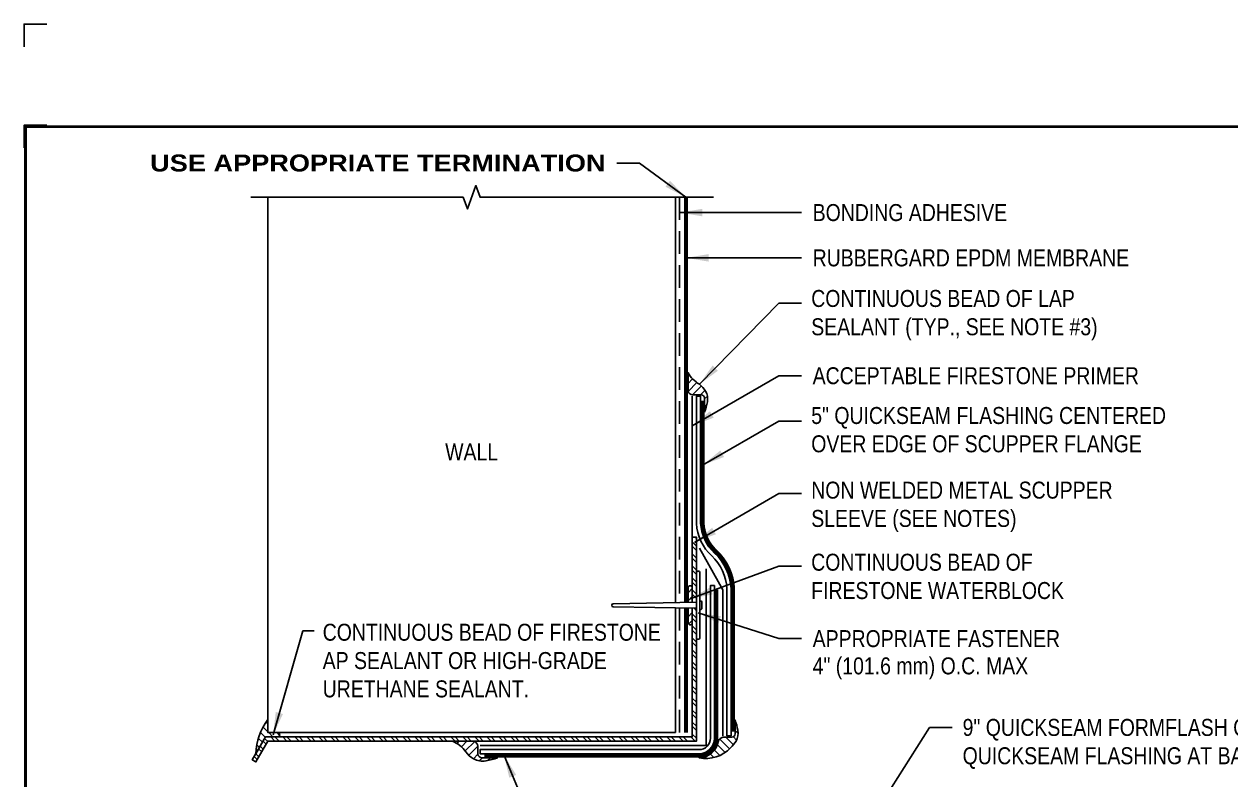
# Model space of a CAD drawing. Header units: inches. Extents: x 233.4 to 253.5, y 56 to 72.7.
# Drawn here: x 233.45 to 246.78, y 64.38 to 72.72 of the extents above; entities that cross this region are included whole.
import ezdxf
from ezdxf.enums import TextEntityAlignment as Align

# ---------------------------------------------------------------- set-up
doc = ezdxf.new("R2010")
doc.units = ezdxf.units.IN
doc.header["$MEASUREMENT"] = 0
doc.linetypes.add('HIDDEN', pattern=[0.375, 0.25, -0.125])
doc.layers.get('0').update_dxf_attribs({"linetype": 'CONTINUOUS'})
doc.layers.get('DEFPOINTS').update_dxf_attribs({"linetype": 'CONTINUOUS'})
for name, color, linetype in [('FSBP-ACCESSORY-OTHER', 7, 'CONTINUOUS'), ('FSBP-ADHESIVE', 1, 'HIDDEN'), ('FSBP-ANNO-NOTE', 7, 'CONTINUOUS'), ('FSBP-MEMBRANE', 7, 'CONTINUOUS'), ('FSBP-SEALANTS', 1, 'CONTINUOUS'), ('FSBP-TTLB-BORDER', 7, 'CONTINUOUS'), ('FSBP-TTLB-TEXT', 7, 'CONTINUOUS'), ('FSBP-WALL-CURB', 9, 'CONTINUOUS')]:
    doc.layers.add(name, color=color, linetype=linetype)
doc.styles.add('FSBP_ARIAL', font='arial.ttf')
doc.styles.add('FSBP_ARIAL_BOLD', font='')
doc.styles.add('FSBP_ARIAL_NAR', font='ARIALN.TTF')
doc.styles.get('FSBP_ARIAL_BOLD').set_extended_font_data('Arial Black')
doc.linetypes.add('ZIGZAG', pattern='A,0.0001,-0.2,[131,ltypeshp.shx,S=0.2,R=0,X=-0.2,Y=0],-0.4,[131,ltypeshp.shx,S=0.2,R=180,X=0.2,Y=0],-0.2', length=0.8001)
doc.dimstyles.new('FSBP-LEADER', dxfattribs={"dimtxt": 0.1875, "dimasz": 0.25, "dimexe": 0.0625, "dimexo": 0.125, "dimgap": 0.125, "dimtad": 0, "dimtih": 1, "dimtoh": 1, "dimdec": 4, "dimzin": 0, "dimdsep": 46, "dimlunit": 4, "dimtxsty": 'FSBP_ARIAL_NAR', "dimcen": 0.09375, "dimclrd": 256, "dimclre": 256, "dimclrt": 256, "dimadec": 0, "dimazin": 0, "dimtfac": 1, "dimtdec": 4, "dimtofl": 0, "dimtmove": 0, "dimatfit": 3, "dimfxl": 0, "dimtolj": 1, "dimtzin": 0, "dimlwd": -1, "dimlwe": -1, "dimarcsym": 0})

# ---------------------------------------------------------------- blocks, each defined once
blk = doc.blocks.new('TTLB-EPDM_1')
at = {"layer": 'DEFPOINTS', "linetype": 'Continuous', "ltscale": 1.75}
blk.add_lwpolyline([(-0.015625, 13.88083333333333), (-0.015625, 14.13083333333333), (0.234375, 14.13083333333333)], dxfattribs=at)
at = {"layer": 'DEFPOINTS', "color": 1}
blk.add_lwpolyline([(0.234375, 13.015625), (-0.015625, 13.015625), (-0.015625, 12.765625)], dxfattribs=at)
at = {"layer": 'FSBP-TTLB-BORDER', "const_width": 0.03125}
blk.add_lwpolyline([(20, 0), (20, 13), (0, 13), (0, 0)], dxfattribs=at)
at = {"layer": 'FSBP-TTLB-TEXT'}
for tag, height, style, p in [('MAXIMUM_WARRANTY', 0.1875, 'FSBP_ARIAL_BOLD', (18.03987100774941, 0.2240244307510579)), ('ACCPT_SYSTEMS', 0.21875, 'FSBP_ARIAL', (12.49438170418193, -1.125))]:
    blk.add_attdef(tag, text='', height=height, dxfattribs=dict(at, style=style)).set_placement(p, align=Align.MIDDLE_LEFT)
for tag, height, style, p in [('DETAIL_DESCP_LINE_1', 0.21875, 'FSBP_ARIAL_BOLD', (10.33118450231211, -0.3736318192489421)), ('ISSUE_REV_DATE', 0.21875, 'FSBP_ARIAL', (16.84069633627263, -0.7282559425942452)), ('DETAIL_NUMBER', 0.4375, 'FSBP_ARIAL', (18.91941590748775, -0.8931630692489421))]:
    blk.add_attdef(tag, text='', height=height, dxfattribs=dict(at, style=style)).set_placement(p, align=Align.MIDDLE_CENTER)
blk = doc.blocks.new('FSBP_MASONRY_CAP_NAIL')
at = {"layer": 'FSBP-ACCESSORY-OTHER'}
for points in [[(0, -0.484375), (0, 0.484375, -0.414213562373095), (0.015625, 0.5), (0.03125000000005684, 0.5, -0.4142135623730784), (0.04687500000005684, 0.484375), (0.04687500000005684, -0.484375, -0.414213562373095), (0.03125000000005684, -0.5), (0.015625, -0.5, -0.414213562373095)], [(0.04687500000005684, -0.0625), (0.04687500000005684, 0.0625), (0.0625, 0.0625, -0.4142135623727753), (0.078125, 0.04687500000001421), (0.07812500000017053, -0.04687499999997158, -0.4142135623735997), (0.06250000000017053, -0.0625)]]:
    blk.add_lwpolyline(points, format="xyb", close=True, dxfattribs=at)
blk.add_lwpolyline([(0, 0.04500000000000171), (-1.22750000000002, 0.02250000000000085, 0.9999999999974739), (-1.227500000000077, -0.02250000000000085), (0, -0.04500000000000171)], format="xyb", dxfattribs=at)

msp = doc.modelspace()

# ---------------------------------------------------------------- hatches: boundary and pattern name
at = {"layer": 'FSBP-ACCESSORY-OTHER'}
h = msp.add_hatch(dxfattribs=at)
h.set_pattern_fill('STEEL', color=256, scale=0.75, angle=90, style=0)
h.set_pattern_definition([(135, (-1.70530256582424e-13, -35.02333333333328), (-0.06629126073623884, -0.06629126073623882), []), (135, (-0.04687500000017053, -35.02333333333328), (-0.06629126073623884, -0.06629126073623882), [])])
h.paths.add_polyline_path([(240.8737234274428, 67.05885819186936), (240.8268484274429, 67.05885819186939), (240.8268484274428, 66.3417489759834), (240.8737234274428, 66.34260819186936)])
h.paths.add_polyline_path([(240.8737234274428, 66.27510819186939), (240.8268484274428, 66.27596740775535), (240.8268484274428, 64.85573319186938), (236.1125614456861, 64.85573319186938), (235.9666846322685, 64.6030671393833), (236.0072795730707, 64.5796296393834), (236.1396247395544, 64.80885819186938), (240.8737234274428, 64.80885819186938)])
at = {"layer": 'FSBP-SEALANTS'}
h = msp.add_hatch(dxfattribs=at)
h.set_pattern_fill('ANSI31', color=256, scale=0.5, angle=-90.00000000000001, style=0)
h.set_pattern_definition([(44.99999999999999, (178.392954047685, -153.4348898948401), (0.04419417382415921, -0.04419417382415922), [])])
h.paths.add_polyline_path([(240.9053314928976, 68.74781855952533, -0.1359952059528879), (240.7802497395544, 68.87764995482478), (240.7802497395544, 68.6691389486376, 0.2651581416529474), (240.8281328211276, 68.63100234764255), (240.9249256385596, 68.63100234764255, -0.4142135623728571), (240.9630622395545, 68.59286574664762), (240.9630622395545, 68.43987976525491, 0.03865201360585187), (240.9931514843266, 68.55461477602623, 0.1746679383885607), (240.9732185761969, 68.67312345164456, 0.1130789526883939)])
h = msp.add_hatch(dxfattribs=at)
h.set_pattern_fill('ANSI31', color=256, scale=0.5, style=0)
h.set_pattern_definition([(45, (-70.5310118734911, -19.12061252519423), (-0.04419417382415922, 0.04419417382415922), [])])
h.paths.add_polyline_path([(240.8268484274431, 66.50256630527049, 0.9383693217708102), (240.7793122395545, 66.50256630527049), (240.7793122395544, 66.34087764056387), (240.8268484274431, 66.34174897598344)])
h.paths.add_polyline_path([(240.8268484274429, 66.27596740775532), (240.7793122395545, 66.27683874317488), (240.7793122395545, 66.11515007846829, 0.9383693217573714), (240.8268484274429, 66.11515007846761)])
h = msp.add_hatch(dxfattribs=at)
h.set_pattern_fill('ANSI31', color=256, scale=0.5, angle=90, style=0)
h.set_pattern_definition([(135, (0, 0), (-0.04419417382415922, -0.04419417382415922), [])])
h.paths.add_polyline_path([(236.1396247395544, 65.04595523375386, 0.1568134340184297), (236.0054318118724, 64.67017922310754), (236.1125614456861, 64.85573319186938), (236.247532540447, 64.85573319186938, 1), (236.247532540447, 64.90260819186938), (236.1396247395544, 64.90260819186938)])
h = msp.add_hatch(dxfattribs=at)
h.set_pattern_fill('ANSI31', color=256, scale=0.5000000000000002, angle=90, style=0)
h.set_pattern_definition([(135, (-44.83694730771987, 71.4013300385153), (-0.04419417382415924, -0.04419417382415923), [])])
h.paths.add_polyline_path([(241.2496519901942, 64.7351954962443, 0.05755520912113871), (241.3099735140855, 64.80989060412605, 0.1746679383883648), (241.3299064222152, 64.92839927974421, 0.0386520136058113), (241.299817177443, 65.04313429051541), (241.299817177443, 64.89014830912264, -0.4142135623730753), (241.2616805764481, 64.85201170812773), (241.1639502590161, 64.85201170812773, 0.2457679721529801), (241.1144371540539, 64.81368371304711, -0.3785679457944487), (240.9010671774429, 64.62510819186939, 0.2577870791341582)])
h = msp.add_hatch(dxfattribs=at)
h.set_pattern_fill('ANSI31', color=256, scale=0.5, style=0)
h.set_pattern_definition([(45, (-70.00915507885422, -19.12061252519423), (-0.04419417382415922, 0.04419417382415922), [])])
edge = h.paths.add_edge_path()
edge.add_arc((238.3900168225778, 65.45719021170451), 0.8806742413433796, 280.26790623313286, 289.1218877672016, ccw=False)
edge.add_arc((238.510783763894, 64.79053019040084), 0.2031639180866235, 240.6367698867317, 280.26790623312775, ccw=False)
edge.add_arc((238.5381864511156, 64.83923518321636), 0.2590484740222868, 214.8306035459093, 240.63676988673438, ccw=False)
edge.add_arc((238.0571142461357, 64.5045000699515), 0.3270215409559831, 34.83060354591548, 68.54380061253369)
edge.add_line((238.1767354059355, 64.80885819186939), (238.415730477355, 64.80885819186939))
edge.add_arc((238.3894787078707, 64.74310082081718), 0.07080386464562315, 8.834271195393512, 68.23704331326758, ccw=False)
edge.add_line((238.4594426048112, 64.75397465977385), (238.4594426048112, 64.66882031932556))
edge.add_arc((238.5031547322673, 64.66882031932556), 0.04371212745616239, 180, 270)
edge.add_line((238.5031547322673, 64.62510819186939), (238.6785070852087, 64.62510819186939))

# ---------------------------------------------------------------- linework, layer by layer
at = {"layer": 'FSBP-ACCESSORY-OTHER'}
msp.add_lwpolyline([(240.8268484274428, 66.2759674077553), (240.8268484274428, 64.85573319186938), (236.1125614456861, 64.85573319186938), (235.9666846322685, 64.60306713938334), (236.0072795730707, 64.57962963938343), (236.1396247395544, 64.80885819186938), (240.8737234274428, 64.80885819186938), (240.8737234274428, 67.05885819186938), (240.8268484274428, 67.05885819186938), (240.8268484274428, 66.34174897598342)], dxfattribs=at)
at = {"layer": 'FSBP-ADHESIVE', "linetype": 'HIDDEN'}
for p, q in [((240.6864997395544, 70.81277858030666), (240.6864997395544, 66.33917639310971)), ((240.6864997395544, 66.27853999062904), (240.6864997395544, 64.90260819186938))]:
    msp.add_line(p, q, dxfattribs=at)
at = {"layer": 'FSBP-ADHESIVE', "linetype": 'ZIGZAG', "ltscale": 0.15}
for points in [[(240.8261872395545, 67.05885819186939), (240.8261872395545, 68.61520971750637)], [(238.4833747395545, 64.76198319186939), (240.9791921774431, 64.76198319186938), (240.9791921774431, 66.71230734592841)]]:
    msp.add_lwpolyline(points, dxfattribs=at)
at = {"layer": 'FSBP-ADHESIVE', "linetype": 'ZIGZAG', "ltscale": 0.15, "flags": 128}
msp.add_lwpolyline([(241.162942177443, 64.8678043382639), (241.162942177443, 66.4794124610729), (240.9078005651498, 66.93924217356447)], dxfattribs=at)
at = {"layer": 'FSBP-MEMBRANE', "const_width": 0.045}
for points in [[(240.7568122395545, 70.81277858030664), (240.7568122395545, 66.34046521693863)], [(240.7568122395545, 66.27725116680013), (240.7568122395545, 64.90260819186939)]]:
    msp.add_lwpolyline(points, dxfattribs=at)
at = {"layer": 'FSBP-MEMBRANE'}
for points in [[(240.9180622395544, 67.21338351427327), (240.9180622395544, 68.61520971750637), (240.8730622395545, 68.61520971750637), (240.8730622395545, 67.21210248639868, 0.19362278366954), (241.0414397084987, 66.85276951415082, -0.1936227836694923), (241.209817177443, 66.49343654190297), (241.209817177443, 64.8678043382639), (241.254817177443, 64.8678043382639), (241.254817177443, 66.49466436120981, 0.1941980800852336), (241.0721162190002, 66.8856929359574, -0.1929695493727549)], [(241.071067177443, 66.5262874610729), (241.071067177443, 64.84010819186938, -0.4142135623729252), (240.9010671774429, 64.67010819186937), (238.4833747395545, 64.67010819186939), (238.4833747395545, 64.71510819186939), (240.901067177443, 64.71510819186938, 0.4142135623730951), (241.0260671774431, 64.84010819186938), (241.0260671774431, 66.5262874610729)]]:
    msp.add_lwpolyline(points, format="xyb", close=True, dxfattribs=at)
at = {"layer": 'FSBP-MEMBRANE', "const_width": 0.045}
for points in [[(241.277317177443, 64.9146793382639), (241.277317177443, 66.49526027815527, 0.1944611388889705), (241.087454474251, 66.90215464686068, -0.1926079090008572), (240.9405622395544, 67.21404628097514), (240.9405622395544, 68.56833471750637)], [(238.5302497395545, 64.64760819186937), (240.901067177443, 64.64760819186938, 0.414213562372987), (241.093567177443, 64.84010819186935), (241.093567177443, 66.4794124610729)]]:
    msp.add_lwpolyline(points, format="xyb", dxfattribs=at)
at = {"layer": 'FSBP-SEALANTS'}
for points in [[(240.9630622395545, 68.43987976525493, 0.03865201360576292), (240.9931514843266, 68.55461477602597, 0.1746679383882355), (240.973218576197, 68.67312345164412, 0.1130789526888565), (240.9053314928976, 68.74781855952533, -0.1359952059528929), (240.7802497395544, 68.87764995482479), (240.7802497395544, 68.66913894863754, 0.2651581416527737), (240.8281328211276, 68.63100234764255), (240.9249256385595, 68.63100234764255, -0.4142135623730617), (240.9630622395545, 68.59286574664765)], [(236.247532540447, 64.85573319186938), (236.1125614456861, 64.85573319186938), (236.0054318118724, 64.67017922310754, -0.1568134340184297), (236.1396247395544, 65.04595523375386), (236.1396247395544, 64.90260819186938), (236.247532540447, 64.90260819186938, -0.9999999999999999)], [(241.114437154054, 64.81368371304725, -0.2457679721523909), (241.1639502590161, 64.85201170812773), (241.2616805764481, 64.85201170812773, 0.4142135623730617), (241.299817177443, 64.89014830912264), (241.299817177443, 65.04313429051535, -0.03865201360576245), (241.3299064222152, 64.92839927974431, -0.1746679383882355), (241.3099735140856, 64.80989060412621, -0.05755520912067216), (241.2496519901949, 64.735195496245, -0.2577870791348071), (240.901067177443, 64.62510819186939, 0.3785679457946178)], [(238.6785070852088, 64.62510819186939, -0.03865201360576292), (238.5469979500559, 64.59061993470361, -0.1746679383882355), (238.4111634446692, 64.61346701068845, -0.1130789526888565), (238.3255479993783, 64.69127910616616, 0.1481718749551544), (238.1767354059355, 64.80885819186939), (238.4157304773549, 64.80885819186939, -0.2651581416527737), (238.4594426048112, 64.75397465977385), (238.4594426048112, 64.66882031932556, 0.4142135623730617), (238.5031547322673, 64.62510819186939)]]:
    msp.add_lwpolyline(points, format="xyb", close=True, dxfattribs=at)
for points in [[(240.7793122395545, 66.3408776405639), (240.7793122395545, 66.50256630527049, -0.9383693217708103), (240.8268484274431, 66.50256630527049), (240.8268484274431, 66.34174897598344)], [(240.8268484274431, 66.27596740775532), (240.8268484274431, 66.11515007846829, -0.9383693217706197), (240.7793122395545, 66.11515007846829), (240.7793122395545, 66.27683874317488)]]:
    msp.add_lwpolyline(points, format="xyb", dxfattribs=at)
at = {"layer": 'FSBP-WALL-CURB'}
for p, q in [((240.6396247395544, 70.81277858030666), (240.6396247395544, 66.33831717722377)), ((240.6396247395544, 66.27939920651498), (240.6396247395544, 64.90260819186938)), ((240.6396247395544, 64.90260819186938), (236.1396247395544, 64.90260819186938))]:
    msp.add_line(p, q, dxfattribs=at)
for points in [[(235.9521247395545, 70.81277858030664), (238.2958747395545, 70.81277858030664), (238.3427497395545, 70.68399057626972), (238.4364997395545, 70.94156658434359), (238.4833747395545, 70.81277858030664), (241.0605622395545, 70.81277858030664)], [(236.1396247395545, 64.90260819186939), (236.1396247395545, 70.81277858030664)]]:
    msp.add_lwpolyline(points, dxfattribs=at)

# ---------------------------------------------------------------- block references
msp.add_blockref('TTLB-EPDM_1', (233.4627011304549, 58.59262882976911))
at = {"layer": 'FSBP-ACCESSORY-OTHER', "xscale": 0.75, "yscale": 0.75, "zscale": 0.75}
msp.add_blockref('FSBP_MASONRY_CAP_NAIL', (240.8737234274429, 66.30885819186938), dxfattribs=at)

# ---------------------------------------------------------------- texts
at = {"layer": 'FSBP-ANNO-NOTE', "style": 'FSBP_ARIAL_BOLD'}
msp.add_text('USE APPROPRIATE TERMINATION', height=0.1875, dxfattribs=at).set_placement((239.8686643350611, 71.19066584747794), align=Align.MIDDLE_RIGHT)
at = {"layer": 'FSBP-ANNO-NOTE', "style": 'FSBP_ARIAL_NAR'}
for s, p in [('BONDING ADHESIVE', (242.1562186442828, 70.6435507109443)), ('RUBBERGARD EPDM MEMBRANE', (242.1562186442828, 70.1435507109443)), ('ACCEPTABLE FIRESTONE PRIMER', (242.1562186442828, 68.8427694609443)), ('APPROPRIATE FASTENER', (242.1562186442828, 65.9404257109443)), ('4" (101.6 mm) O.C. MAX', (242.1562186442828, 65.6396444609443))]:
    msp.add_text(s, height=0.1875, dxfattribs=at).set_placement(p, align=Align.MIDDLE_LEFT)
msp.add_text('WALL', height=0.1875, dxfattribs=at).set_placement((238.3896247395544, 68.00182217727546), align=Align.MIDDLE_CENTER)
at = {"layer": 'FSBP-ANNO-NOTE', "char_height": 0.1875, "attachment_point": 1, "style": 'FSBP_ARIAL_NAR'}
for s, width, heights, insert in [('CONTINUOUS BEAD OF LAP SEALANT (TYP., SEE NOTE #3)', 3.816907081959727, [0.5895043942848872], (242.1404671040504, 69.78917469848554)), ('5" QUICKSEAM FLASHING CENTERED OVER EDGE OF SCUPPER FLANGE', 4.405960442028544, [0.5895043942848872], (242.1404671040504, 68.4973756929585)), ('NON WELDED METAL SCUPPER SLEEVE (SEE NOTES)', 3.399182179278171, [0.6150088879502107], (242.1404671040504, 67.67355359719451)), ('CONTINUOUS BEAD OF \\PFIRESTONE WATERBLOCK', 3.816907081959727, [0.5895043942848872], (242.1399290061287, 66.87779804885193)), ('CONTINUOUS BEAD OF FIRESTONE AP SEALANT OR HIGH-GRADE URETHANE SEALANT.', 3.730113917592035, [0.935600836370071], (236.7446679948124, 66.10471860580938)), ('9" QUICKSEAM FORMFLASH CENTERED OVER 5"  QUICKSEAM FLASHING AT BASE OF SCUPPER ONLY', 5.703953643588534, [0.6298671299108776], (243.812527388804, 65.05406131240342))]:
    msp.add_mtext_dynamic_manual_height_columns(s, width=width, gutter_width=5, heights=heights, dxfattribs=dict(at, insert=insert))

# ---------------------------------------------------------------- leaders
at = {"layer": 'FSBP-ANNO-NOTE'}
for points in [[(240.7568122395545, 70.81277858030664), (240.2436643350611, 71.19066584747794), (239.9936643350611, 71.19066584747794)], [(240.6864997395544, 70.6435507109443), (242.0312186442828, 70.6435507109443)], [(240.7568122395545, 70.1435507109443), (242.0312186442828, 70.1435507109443)], [(240.9053314928975, 68.74781855952538), (241.7812186442828, 69.6435507109443), (242.0312186442828, 69.6435507109443)], [(240.8261872395544, 68.28980948463705), (241.7812186442828, 68.8427694609443), (242.0312186442828, 68.8427694609443)], [(240.9405622395544, 67.85603222556165), (241.7812186442828, 68.34276946094431), (242.0312186442828, 68.34276946094431)], [(240.8502859274429, 67.00298129400022), (241.7812186442828, 67.54198821094431), (242.0312186442828, 67.54198821094431)], [(240.8030803334987, 66.38125144034194), (241.7812186442828, 66.74120696094431), (242.0312186442828, 66.74120696094431)], [(240.8913015524431, 66.22539237440758), (241.7812186442828, 65.9404257109443), (242.0312186442828, 65.9404257109443)], [(236.1973360989095, 64.87917069186938), (236.5236510273577, 66.02530715599599), (236.6486510273577, 66.02530715599599)], [(241.9902007737462, 62.66567041451121), (243.4467448208591, 64.95773542988388), (243.6967448208591, 64.95773542988388)], [(238.747173034524, 64.65107740193406), (239.0523080161234, 63.92196963753449), (239.3023080161234, 63.92196963753449)]]:
    msp.add_leader(points, dimstyle='FSBP-LEADER', dxfattribs=at)

doc.saveas('drawing.dxf')
